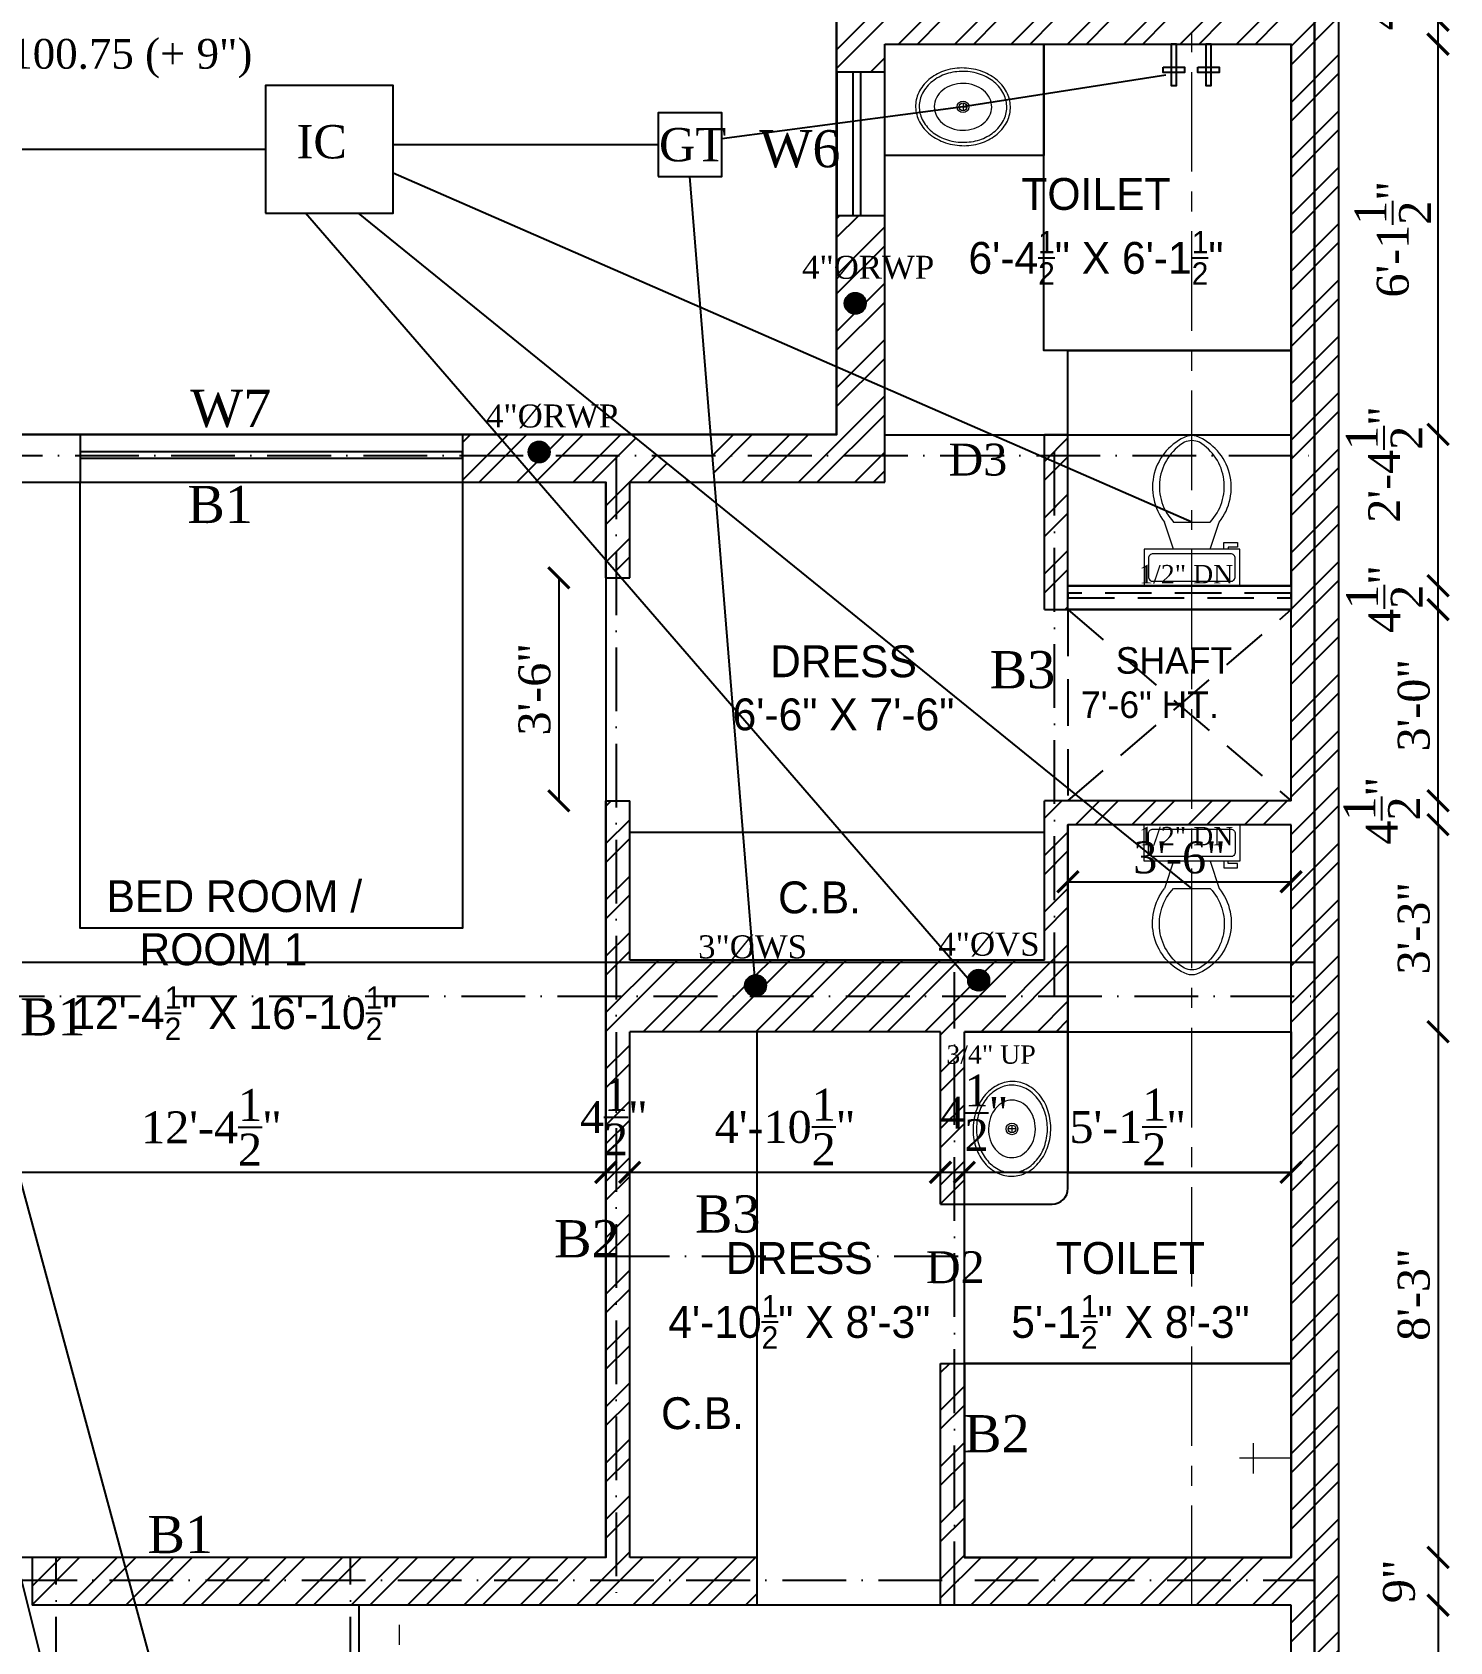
# Model space of a CAD drawing. Header units: feet. Extents: x -3489 to 100857, y -7396 to -4185.
# Drawn here: x 98097.5 to 98364.4, y -5517.1 to -5213.9 of the extents above; entities that cross this region are included whole.
import ezdxf
from ezdxf.enums import TextEntityAlignment as Align

# ---------------------------------------------------------------- set-up
doc = ezdxf.new("R2010")
doc.units = ezdxf.units.FT
doc.header["$MEASUREMENT"] = 0
for name, pattern in [('ACAD_ISO10W100', [18, 12, -3, 0, -3]), ('CENTER', [2, 1.25, -0.25, 0.25, -0.25]), ('DASHDOTX2', [2, 1, -0.5, 0, -0.5]), ('HIDDEN', [0.375, 0.25, -0.125])]:
    doc.linetypes.add(name, pattern=pattern)
for name, color, linetype, lineweight in [('BEAM', 5, 'DASHDOTX2', 30), ('Grid', 252, 'CENTER', 20), ('SANITARY', 140, 'Continuous', 13), ('SANTRY', 7, 'Continuous', 15)]:
    doc.layers.add(name, color=color, linetype=linetype, lineweight=lineweight)
for name, color, linetype in [('BLK_1_FLR_0_BATH', 7, 'Continuous'), ('BLK_1_FLR_0_ROOM_1_LIGHT_VENTILATION_1', 7, 'Continuous'), ('BLK_1_FLR_0_WATER_CLOSET', 7, 'Continuous'), ('JOINERY TEXT', 170, 'Continuous'), ('PROJECTION', 7, 'HIDDEN'), ('SEWRAGE', 35, 'Continuous'), ('TEXT', 5, 'Continuous'), ('TOILET FIXTURES', 35, 'Continuous'), ('WALL', 1, 'Continuous')]:
    doc.layers.add(name, color=color, linetype=linetype)
doc.layers.add('BLK_1_FLR_0_BLT_UP_AREA', color=25, linetype='Continuous', true_color=0x995f4c, plot=False)
for name, color, linetype, plot in [('BLK_1_FLR_0_REGULAR_ROOM_1', 1, 'Continuous', False), ('BLK_1_FLR_0_REGULAR_ROOM_3', 1, 'Continuous', False), ('BLK_1_FLR_0_WC_BATH', 4, 'Continuous', False)]:
    doc.layers.add(name, color=color, linetype=linetype, plot=plot)
doc.styles.add('33', font='arial.ttf', dxfattribs={"height": 8})
doc.styles.add('VEENI', font='times.ttf')
doc.styles.add('VINOD', font='times.ttf')
doc.dimstyles.new('Standard$0', dxfattribs={"dimtxt": 9, "dimasz": 9, "dimexe": 9, "dimexo": 9, "dimgap": 4.8125, "dimtad": 0, "dimdec": 3, "dimzin": 3, "dimdsep": 46, "dimlunit": 4, "dimtxsty": '33', "dimblk": 'DOTSMALL', "dimblk1": 'ARCHTICK', "dimblk2": 'ARCHTICK', "dimcen": 0.09, "dimclrd": 256, "dimclre": 256, "dimclrt": 256, "dimadec": 0, "dimazin": 0, "dimtfac": 0.75, "dimtdec": 3, "dimtix": 1, "dimtofl": 0, "dimtmove": 2, "dimatfit": 3, "dimldrblk": 'DOTSMALL', "dimfxl": 1, "dimtolj": 1, "dimtzin": 0, "dimlwd": -1, "dimlwe": -1, "dimarcsym": 0})
pattern_1 = [(45, (6274.425, -406.5176), (-5.30330086, 5.30330086), []), (45, (6277.96, -406.5176), (-5.30330086, 5.30330086), [])]

# ---------------------------------------------------------------- blocks, each defined once
blk = doc.blocks.new('_ArchTick')
at = {"color": 0, "linetype": 'ByBlock', "const_width": 0.15}
blk.add_lwpolyline([(-0.5, -0.5), (0.5, 0.5)], dxfattribs=at)
blk = doc.blocks.new('*D12')
at = {"transparency": 16777216}
blk.add_line((98362.16, -5501.2), (98362.16, -5510.2), dxfattribs=at)
at = {"layer": 'Defpoints', "color": 0, "transparency": 16777216}
for p in [(98262.48, -5501.2), (98298.48, -5510.2), (98362.16, -5510.2)]:
    blk.add_point(p, dxfattribs=at)
at = {"transparency": 16777216, "xscale": 4, "yscale": 4, "zscale": 4}
for p, rotation in [((98362.16, -5501.2), 90), ((98362.16, -5510.2), 270)]:
    blk.add_blockref('_ArchTick', p, dxfattribs=dict(at, rotation=rotation))
at = {"lineweight": 25, "transparency": 16777216, "insert": (98354.82, -5505.7), "char_height": 6, "attachment_point": 5, "rotation": 90, "style": 'VINOD'}
blk.add_mtext('\\A1;9"', dxfattribs=at)
blk = doc.blocks.new('*D82')
at = {"transparency": 16777216}
blk.add_line((98362.16, -5510.2), (98362.16, -5642.2), dxfattribs=at)
at = {"layer": 'Defpoints', "color": 0, "transparency": 16777216}
for p in [(98334.48, -5510.2), (98334.48, -5642.2), (98362.16, -5642.2)]:
    blk.add_point(p, dxfattribs=at)
at = {"transparency": 16777216, "xscale": 4, "yscale": 4, "zscale": 4}
for p, rotation in [((98362.16, -5510.2), 90), ((98362.16, -5642.2), 270)]:
    blk.add_blockref('_ArchTick', p, dxfattribs=dict(at, rotation=rotation))
at = {"lineweight": 25, "transparency": 16777216, "insert": (98357.61, -5576.2), "char_height": 6, "attachment_point": 5, "rotation": 90, "style": 'VINOD'}
blk.add_mtext('\\A1;11\'-0"', dxfattribs=at)
blk = doc.blocks.new('*D13')
at = {"transparency": 16777216}
blk.add_line((98362.16, -5402.2), (98362.16, -5501.2), dxfattribs=at)
at = {"layer": 'Defpoints', "color": 0, "transparency": 16777216}
for p in [(98291.09, -5402.2), (98333.09, -5501.2), (98362.16, -5501.2)]:
    blk.add_point(p, dxfattribs=at)
at = {"transparency": 16777216, "xscale": 4, "yscale": 4, "zscale": 4}
for p, rotation in [((98362.16, -5402.2), 90), ((98362.16, -5501.2), 270)]:
    blk.add_blockref('_ArchTick', p, dxfattribs=dict(at, rotation=rotation))
at = {"lineweight": 25, "transparency": 16777216, "insert": (98357.61, -5451.7), "char_height": 6, "attachment_point": 5, "rotation": 90, "style": 'VINOD'}
blk.add_mtext('\\A1;8\'-3"', dxfattribs=at)
blk = doc.blocks.new('*D14')
at = {"transparency": 16777216}
blk.add_line((98362.16, -5363.2), (98362.16, -5402.2), dxfattribs=at)
at = {"layer": 'Defpoints', "color": 0, "transparency": 16777216}
for p in [(98291.09, -5363.2), (98291.09, -5402.2), (98362.16, -5402.2)]:
    blk.add_point(p, dxfattribs=at)
at = {"transparency": 16777216, "xscale": 4, "yscale": 4, "zscale": 4}
for p, rotation in [((98362.16, -5363.2), 90), ((98362.16, -5402.2), 270)]:
    blk.add_blockref('_ArchTick', p, dxfattribs=dict(at, rotation=rotation))
at = {"lineweight": 25, "transparency": 16777216, "insert": (98357.61, -5382.7), "char_height": 6, "attachment_point": 5, "rotation": 90, "style": 'VINOD'}
blk.add_mtext('\\A1;3\'-3"', dxfattribs=at)
blk = doc.blocks.new('*D15')
at = {"transparency": 16777216}
blk.add_line((98362.16, -5363.2), (98362.16, -5358.7), dxfattribs=at)
at = {"layer": 'Defpoints', "color": 0, "transparency": 16777216}
for p in [(98333.09, -5358.7), (98362.16, -5358.7), (98333.09, -5363.2)]:
    blk.add_point(p, dxfattribs=at)
at = {"transparency": 16777216, "xscale": 4, "yscale": 4, "zscale": 4}
for p, rotation in [((98362.16, -5358.7), 90), ((98362.16, -5363.2), 270)]:
    blk.add_blockref('_ArchTick', p, dxfattribs=dict(at, rotation=rotation))
at = {"lineweight": 25, "transparency": 16777216, "insert": (98351.55, -5360.57), "char_height": 6, "attachment_point": 5, "rotation": 90, "style": 'VINOD'}
blk.add_mtext('\\A1;4{\\H1x;\\S1/2;}"', dxfattribs=at)
blk = doc.blocks.new('*D16')
at = {"transparency": 16777216}
blk.add_line((98362.16, -5358.7), (98362.16, -5322.7), dxfattribs=at)
at = {"layer": 'Defpoints', "color": 0, "transparency": 16777216}
for p in [(98333.09, -5322.7), (98362.16, -5322.7), (98333.09, -5358.7)]:
    blk.add_point(p, dxfattribs=at)
at = {"transparency": 16777216, "xscale": 4, "yscale": 4, "zscale": 4}
for p, rotation in [((98362.16, -5322.7), 90), ((98362.16, -5358.7), 270)]:
    blk.add_blockref('_ArchTick', p, dxfattribs=dict(at, rotation=rotation))
at = {"lineweight": 25, "transparency": 16777216, "insert": (98357.61, -5340.7), "char_height": 6, "attachment_point": 5, "rotation": 90, "style": 'VINOD'}
blk.add_mtext('\\A1;3\'-0"', dxfattribs=at)
blk = doc.blocks.new('*D17')
at = {"transparency": 16777216}
blk.add_line((98362.16, -5322.7), (98362.16, -5318.2), dxfattribs=at)
at = {"layer": 'Defpoints', "color": 0, "transparency": 16777216}
for p in [(98333.09, -5318.2), (98362.16, -5318.2), (98333.09, -5322.7)]:
    blk.add_point(p, dxfattribs=at)
at = {"transparency": 16777216, "xscale": 4, "yscale": 4, "zscale": 4}
for p, rotation in [((98362.16, -5318.2), 90), ((98362.16, -5322.7), 270)]:
    blk.add_blockref('_ArchTick', p, dxfattribs=dict(at, rotation=rotation))
at = {"lineweight": 25, "transparency": 16777216, "insert": (98352.06, -5320.71), "char_height": 6, "attachment_point": 5, "rotation": 90, "style": 'VINOD'}
blk.add_mtext('\\A1;4{\\H1x;\\S1/2;}"', dxfattribs=at)
blk = doc.blocks.new('*D18')
at = {"transparency": 16777216}
blk.add_line((98362.16, -5318.2), (98362.16, -5289.7), dxfattribs=at)
at = {"layer": 'Defpoints', "color": 0, "transparency": 16777216}
for p in [(98291.09, -5289.7), (98362.16, -5289.7), (98333.09, -5318.2)]:
    blk.add_point(p, dxfattribs=at)
at = {"transparency": 16777216, "xscale": 4, "yscale": 4, "zscale": 4}
for p, rotation in [((98362.16, -5289.7), 90), ((98362.16, -5318.2), 270)]:
    blk.add_blockref('_ArchTick', p, dxfattribs=dict(at, rotation=rotation))
at = {"lineweight": 25, "transparency": 16777216, "insert": (98352.02, -5295.35), "char_height": 6, "attachment_point": 5, "rotation": 90, "style": 'VINOD'}
blk.add_mtext('\\A1;2\'-4{\\H1x;\\S1/2;}"', dxfattribs=at)
blk = doc.blocks.new('*D19')
at = {"transparency": 16777216}
blk.add_line((98362.16, -5289.7), (98362.16, -5216.2), dxfattribs=at)
at = {"layer": 'Defpoints', "color": 0, "transparency": 16777216}
for p in [(98333.09, -5216.2), (98362.16, -5216.2), (98291.09, -5289.7)]:
    blk.add_point(p, dxfattribs=at)
at = {"transparency": 16777216, "xscale": 4, "yscale": 4, "zscale": 4}
for p, rotation in [((98362.16, -5216.2), 90), ((98362.16, -5289.7), 270)]:
    blk.add_blockref('_ArchTick', p, dxfattribs=dict(at, rotation=rotation))
at = {"lineweight": 25, "transparency": 16777216, "insert": (98353.62, -5252.95), "char_height": 6, "attachment_point": 5, "rotation": 90, "style": 'VINOD'}
blk.add_mtext('\\A1;6\'-1{\\H1x;\\S1/2;}"', dxfattribs=at)
blk = doc.blocks.new('*D20')
at = {"transparency": 16777216}
blk.add_line((98362.16, -5216.2), (98362.16, -5211.7), dxfattribs=at)
at = {"layer": 'Defpoints', "color": 0, "transparency": 16777216}
for p in [(98333.09, -5211.7), (98362.16, -5211.7), (98333.09, -5216.2)]:
    blk.add_point(p, dxfattribs=at)
at = {"transparency": 16777216, "xscale": 4, "yscale": 4, "zscale": 4}
for p, rotation in [((98362.16, -5211.7), 90), ((98362.16, -5216.2), 270)]:
    blk.add_blockref('_ArchTick', p, dxfattribs=dict(at, rotation=rotation))
at = {"lineweight": 25, "transparency": 16777216, "insert": (98351.91, -5207.22), "char_height": 6, "attachment_point": 5, "rotation": 90, "style": 'VINOD'}
blk.add_mtext('\\A1;4{\\H1x;\\S1/2;}"', dxfattribs=at)
blk = doc.blocks.new('*D90')
at = {"transparency": 16777216}
blk.add_line((98056.98, -5428.67), (98205.48, -5428.67), dxfattribs=at)
at = {"layer": 'Defpoints', "color": 0, "transparency": 16777216}
for p in [(98056.98, -5428.67), (98205.48, -5428.67), (98205.48, -5428.67)]:
    blk.add_point(p, dxfattribs=at)
at = {"transparency": 16777216, "xscale": 4, "yscale": 4, "zscale": 4, "rotation": 180}
blk.add_blockref('_ArchTick', (98056.98, -5428.67), dxfattribs=at)
at = {"transparency": 16777216, "xscale": 4, "yscale": 4, "zscale": 4}
blk.add_blockref('_ArchTick', (98205.48, -5428.67), dxfattribs=at)
at = {"lineweight": 25, "transparency": 16777216, "insert": (98131.23, -5420.19), "char_height": 6, "attachment_point": 5, "style": 'VINOD'}
blk.add_mtext('\\A1;12\'-4{\\H1x;\\S1/2;}"', dxfattribs=at)
blk = doc.blocks.new('*D91')
at = {"transparency": 16777216}
blk.add_line((98205.48, -5428.67), (98209.98, -5428.67), dxfattribs=at)
at = {"layer": 'Defpoints', "color": 0, "transparency": 16777216}
for p in [(98205.48, -5428.67), (98209.98, -5428.67), (98209.98, -5428.67)]:
    blk.add_point(p, dxfattribs=at)
at = {"transparency": 16777216, "xscale": 4, "yscale": 4, "zscale": 4, "rotation": 180}
blk.add_blockref('_ArchTick', (98205.48, -5428.67), dxfattribs=at)
at = {"transparency": 16777216, "xscale": 4, "yscale": 4, "zscale": 4}
blk.add_blockref('_ArchTick', (98209.98, -5428.67), dxfattribs=at)
at = {"lineweight": 25, "transparency": 16777216, "insert": (98206.98, -5418.29), "char_height": 6, "attachment_point": 5, "style": 'VINOD'}
blk.add_mtext('\\A1;4{\\H1x;\\S1/2;}"', dxfattribs=at)
blk = doc.blocks.new('*D92')
at = {"transparency": 16777216}
blk.add_line((98209.98, -5428.67), (98268.48, -5428.67), dxfattribs=at)
at = {"layer": 'Defpoints', "color": 0, "transparency": 16777216}
for p in [(98209.98, -5428.67), (98268.48, -5428.67), (98268.48, -5428.67)]:
    blk.add_point(p, dxfattribs=at)
at = {"transparency": 16777216, "xscale": 4, "yscale": 4, "zscale": 4, "rotation": 180}
blk.add_blockref('_ArchTick', (98209.98, -5428.67), dxfattribs=at)
at = {"transparency": 16777216, "xscale": 4, "yscale": 4, "zscale": 4}
blk.add_blockref('_ArchTick', (98268.48, -5428.67), dxfattribs=at)
at = {"lineweight": 25, "transparency": 16777216, "insert": (98239.23, -5420.13), "char_height": 6, "attachment_point": 5, "style": 'VINOD'}
blk.add_mtext('\\A1;4\'-10{\\H1x;\\S1/2;}"', dxfattribs=at)
blk = doc.blocks.new('*D23')
at = {"transparency": 16777216}
blk.add_line((98268.48, -5428.67), (98272.98, -5428.67), dxfattribs=at)
at = {"layer": 'Defpoints', "color": 0, "transparency": 16777216}
for p in [(98268.48, -5428.67), (98272.98, -5428.67), (98272.98, -5428.67)]:
    blk.add_point(p, dxfattribs=at)
at = {"transparency": 16777216, "xscale": 4, "yscale": 4, "zscale": 4, "rotation": 180}
blk.add_blockref('_ArchTick', (98268.48, -5428.67), dxfattribs=at)
at = {"transparency": 16777216, "xscale": 4, "yscale": 4, "zscale": 4}
blk.add_blockref('_ArchTick', (98272.98, -5428.67), dxfattribs=at)
at = {"lineweight": 25, "transparency": 16777216, "insert": (98274.87, -5417.46), "char_height": 6, "attachment_point": 5, "style": 'VINOD'}
blk.add_mtext('\\A1;4{\\H1x;\\S1/2;}"', dxfattribs=at)
blk = doc.blocks.new('*D93')
at = {"transparency": 16777216}
blk.add_line((98272.98, -5428.67), (98334.48, -5428.67), dxfattribs=at)
at = {"layer": 'Defpoints', "color": 0, "transparency": 16777216}
for p in [(98272.98, -5428.67), (98334.48, -5428.67), (98334.48, -5428.67)]:
    blk.add_point(p, dxfattribs=at)
at = {"transparency": 16777216, "xscale": 4, "yscale": 4, "zscale": 4, "rotation": 180}
blk.add_blockref('_ArchTick', (98272.98, -5428.67), dxfattribs=at)
at = {"transparency": 16777216, "xscale": 4, "yscale": 4, "zscale": 4}
blk.add_blockref('_ArchTick', (98334.48, -5428.67), dxfattribs=at)
at = {"lineweight": 25, "transparency": 16777216, "insert": (98303.73, -5420.13), "char_height": 6, "attachment_point": 5, "style": 'VINOD'}
blk.add_mtext('\\A1;5\'-1{\\H1x;\\S1/2;}"', dxfattribs=at)
blk = doc.blocks.new('*D103')
at = {"transparency": 16777216}
blk.add_line((98292.48, -5373.95), (98334.48, -5373.95), dxfattribs=at)
at = {"layer": 'Defpoints', "color": 0, "transparency": 16777216}
for p in [(98292.48, -5363.2), (98334.48, -5363.2), (98334.48, -5373.95)]:
    blk.add_point(p, dxfattribs=at)
at = {"transparency": 16777216, "xscale": 4, "yscale": 4, "zscale": 4, "rotation": 180}
blk.add_blockref('_ArchTick', (98292.48, -5373.95), dxfattribs=at)
at = {"transparency": 16777216, "xscale": 4, "yscale": 4, "zscale": 4}
blk.add_blockref('_ArchTick', (98334.48, -5373.95), dxfattribs=at)
at = {"lineweight": 25, "transparency": 16777216, "insert": (98313.48, -5369.4), "char_height": 6, "attachment_point": 5, "style": 'VINOD'}
blk.add_mtext('\\A1;3\'-6"', dxfattribs=at)
blk = doc.blocks.new('*D105')
at = {"transparency": 16777216}
blk.add_line((98196.63, -5316.7), (98196.63, -5358.7), dxfattribs=at)
at = {"layer": 'Defpoints', "color": 0, "transparency": 16777216}
for p in [(98209.98, -5316.7), (98196.63, -5358.7), (98207.73, -5358.7)]:
    blk.add_point(p, dxfattribs=at)
at = {"transparency": 16777216, "xscale": 4, "yscale": 4, "zscale": 4}
for p, rotation in [((98196.63, -5316.7), 90), ((98196.63, -5358.7), 270)]:
    blk.add_blockref('_ArchTick', p, dxfattribs=dict(at, rotation=rotation))
at = {"lineweight": 25, "transparency": 16777216, "insert": (98192.07, -5337.7), "char_height": 6, "attachment_point": 5, "rotation": 90, "style": 'VINOD'}
blk.add_mtext('\\A1;3\'-6"', dxfattribs=at)
blk = doc.blocks.new('Toilet - top')
for p, q in [((9.5, -6), (9.5, -2)), ((-10, -8.5), (-8, -8.5)), ((-10, -9.5), (-10, -8.5)), ((-7, -9.5), (-10, -9.5)), ((-8, -8.5), (-8, -8)), ((-7, -8), (-7, -9.5)), ((-4, -8), (-6, -14)), ((4, -8), (6, -14)), ((4, -14), (-4, -14))]:
    blk.add_line(p, q)
blk.add_lwpolyline([(10.5, -8), (10.5, 0), (-10.5, 0), (-10.5, -8)], close=True)
for points in [[(-9.5, -2), (-9.5, -6)], [(8.5, -1), (-8.5, -1)], [(-8.5, -7), (8.5, -7)]]:
    blk.add_lwpolyline(points)
for centre, radius, start, end in [((-8.62, -1.88), 0.884, 81.8699, 188.1301), ((8.62, -1.88), 0.884, 351.8699, 98.1301), ((-8.62, -6.12), 0.884, 171.8699, 278.1301), ((8.62, -6.12), 0.884, 261.8699, 8.1301), ((3.52, -21.58), 12.17, 141.4691, 247.9714), ((4.2, -21.82), 11.33, 136.3677, 238.9468), ((-3.52, -21.58), 12.17, 292.0284, 38.5307), ((-4.2, -21.82), 11.33, 301.053, 43.6321), ((0, -27.88), 4, 245.7318, 294.2682), ((0, -29), 4, 254.8605, 285.1395)]:
    blk.add_arc(centre, radius, start, end)
blk = doc.blocks.new('Sink - Oval top')
for p, q in [((-1, 0), (1, 0)), ((0, 1), (0, -1))]:
    blk.add_line(p, q)
at = {"linetype": 'Continuous'}
for points in [[(-12.23, 0.39, 0.117634), (-11.46, -3.36, 0.104469), (-8.88, -6.8, 0.090016), (-5.08, -9.07, 0.08192), (-0.32, -10.02, 0.08192), (4.49, -9.38, 0.090016), (8.42, -7.36, 0.104469), (11.22, -4.09, 0.117634), (12.23, -0.39, 0.117634), (11.46, 3.36, 0.104469), (8.88, 6.8, 0.090016), (5.08, 9.07, 0.08192), (0.32, 10.02, 0.08192), (-4.49, 9.38, 0.090016), (-8.42, 7.36, 0.104469), (-11.22, 4.09, 0.117634)], [(-11.29, 0.16, 0.118622), (-10.52, -3.25, 0.104678), (-8.07, -6.36, 0.089562), (-4.54, -8.37, 0.081185), (-0.13, -9.15, 0.081185), (4.3, -8.49, 0.089562), (7.89, -6.58, 0.104678), (10.42, -3.55, 0.118622), (11.29, -0.16, 0.118622), (10.52, 3.25, 0.104678), (8.07, 6.36, 0.089562), (4.54, 8.37, 0.081185), (0.13, 9.15, 0.081185), (-4.3, 8.49, 0.089562), (-7.89, 6.58, 0.104678), (-10.42, 3.55, 0.118622)], [(-7.42, 0.08, 0.118283), (-6.91, -2.17, 0.104607), (-5.29, -4.21, 0.089718), (-2.97, -5.53, 0.081436), (-0.07, -6.04, 0.081436), (2.84, -5.59, 0.089718), (5.2, -4.33, 0.104607), (6.86, -2.32, 0.118283), (7.42, -0.08, 0.118283), (6.91, 2.17, 0.104607), (5.29, 4.21, 0.089718), (2.97, 5.53, 0.081436), (0.07, 6.04, 0.081436), (-2.84, 5.59, 0.089718), (-5.2, 4.33, 0.104607), (-6.86, 2.32, 0.118283)]]:
    blk.add_lwpolyline(points, format="xyb", close=True, dxfattribs=at)
for radius in [1.5, 1]:
    blk.add_circle((0, 0), radius)

msp = doc.modelspace()

# ---------------------------------------------------------------- hatches: boundary and pattern name
at = {"layer": 'SEWRAGE'}
h = msp.add_hatch(dxfattribs=at)
h.set_pattern_fill('ANSI31', color=256, style=0)
h.set_pattern_definition([(45, (126481.7628, 8222.03865), (-0.08838834765, 0.08838834765), [])])
h.paths.add_polyline_path([(98250.42476, -5265.01757, 1), (98254.42476, -5265.01757, 1)])
h = msp.add_hatch(dxfattribs=at)
h.set_pattern_fill('ANSI31', color=256, style=0)
h.set_pattern_definition([(45, (126422.2628, 8194.03865), (-0.08838834765, 0.08838834765), [])])
h.paths.add_polyline_path([(98190.92476, -5293.01757, 1), (98194.92476, -5293.01757, 1)])
h = msp.add_hatch(dxfattribs=at)
h.set_pattern_fill('ANSI31', color=256, style=0)
h.set_pattern_definition([(45, (126463.00669, 8093.56675), (-0.08838834765, 0.08838834765), [])])
h.paths.add_polyline_path([(98231.66865, -5393.48946, 1), (98235.66865, -5393.48946, 1)])
h = msp.add_hatch(dxfattribs=at)
h.set_pattern_fill('ANSI31', color=256, style=0)
h.set_pattern_definition([(45, (126505.00669, 8094.56675), (-0.08838834765, 0.08838834765), [])])
h.paths.add_polyline_path([(98273.66865, -5392.48946, 1), (98277.66865, -5392.48946, 1)])
at = {"layer": 'WALL'}
h = msp.add_hatch(dxfattribs=at)
h.set_pattern_fill('ANSI32', color=0, scale=20)
h.set_pattern_definition(pattern_1)
h.paths.add_polyline_path([(98343.48377, -5370.69855), (98343.48377, -5130.69855), (98248.98377, -5130.69855), (98248.98377, -5148.69855), (98257.98377, -5148.69855), (98257.98377, -5139.69855), (98334.48377, -5139.69855), (98334.48377, -5211.69855), (98248.98377, -5211.69855), (98248.98377, -5221.45609), (98257.98377, -5221.45609), (98257.98377, -5216.19855), (98334.48377, -5216.19855), (98334.48377, -5318.19855), (98334.48377, -5322.69855), (98334.48377, -5358.69855), (98295.45513, -5358.69855), (98301.00609, -5363.19855), (98334.48377, -5363.19855), (98334.48377, -5501.19855), (98272.98377, -5501.19855), (98272.98377, -5464.66466), (98268.48377, -5464.66466), (98268.48377, -5510.19855), (98334.48377, -5510.19855), (98334.48377, -5642.19855), (98283.43073, -5642.19855), (98283.43073, -5669.19855), (98287.93073, -5669.19855), (98287.93073, -5646.69855), (98334.48377, -5646.69855), (98334.48377, -5853.69855), (98343.48377, -5853.69855)])
h = msp.add_hatch(dxfattribs=at)
h.set_pattern_fill('ANSI32', color=0, scale=20)
h.set_pattern_definition(pattern_1)
h.paths.add_polyline_path([(98257.98377, -5280.94321), (98248.98377, -5277.01241), (98248.98377, -5289.69855), (98225.24447, -5289.69855), (98225.97495, -5298.69855), (98257.98377, -5298.69855)])
h.paths.add_polyline_path([(98257.98377, -5248.44855), (98248.98377, -5248.44855), (98248.98377, -5277.01241), (98257.98377, -5280.94321)])
h.paths.add_polyline_path([(98250.42476, -5265.01757, -1), (98254.42476, -5265.01757, -1)], flags=16)
h.paths.add_polyline_path([(98292.48377, -5296.01127), (98288.08377, -5294.08954), (98288.08377, -5322.69855), (98292.48377, -5322.69855), (98292.48377, -5318.19855)])
h.paths.add_polyline_path([(98292.48377, -5289.69855), (98288.08377, -5289.69855), (98288.08377, -5294.08954), (98292.48377, -5296.01127)])
h.paths.add_polyline_path([(98184.99181, -5289.69855), (98178.48377, -5289.69855), (98178.48377, -5298.69855), (98192.77962, -5298.69855)])
h.paths.add_polyline_path([(98210.34028, -5289.69855), (98184.99181, -5289.69855), (98192.77962, -5298.69855), (98205.48377, -5298.69855), (98205.48377, -5313.38012), (98208.35524, -5316.69855), (98209.98377, -5316.69855), (98209.98377, -5298.69855), (98221.44221, -5298.69855)])
h.paths.add_polyline_path([(98190.92476, -5293.01757, -1), (98194.92476, -5293.01757, -1)], flags=16)
h.paths.add_polyline_path([(98070.48377, -5289.69855), (98057.21688, -5289.69855), (98059.65587, -5298.69855), (98070.48377, -5298.69855)])
h.paths.add_polyline_path([(98056.98377, -5298.69855), (98059.65587, -5298.69855), (98057.21688, -5289.69855), (98047.98377, -5289.69855), (98047.98377, -5298.69855), (98047.98377, -5316.09799), (98056.98377, -5351.98186)])
h.paths.add_polyline_path([(98056.98377, -5442.69855), (98056.98377, -5351.98186), (98047.98377, -5316.09799), (98047.98377, -5388.69855), (98047.98377, -5442.69855), (98047.98377, -5501.19855), (98023.98377, -5501.19855), (98023.98377, -5510.19855), (98056.98377, -5510.19855)])
h.paths.add_polyline_path([(98233.98377, -5501.19855), (98209.98377, -5501.19855), (98209.98377, -5402.19855), (98268.48377, -5402.19855), (98268.48377, -5434.66466), (98272.98377, -5434.66466), (98272.98377, -5402.19855), (98292.48377, -5402.19855), (98292.48377, -5363.19855), (98301.00609, -5363.19855), (98295.45513, -5358.69855), (98288.08377, -5358.69855), (98288.08377, -5388.69855), (98270.6577, -5388.69855), (98273.6894, -5392.20213, -0.930396838), (98277.66865, -5392.48946, -1.074810188), (98273.6894, -5392.20213), (98270.6577, -5388.69855), (98233.2798, -5388.69855), (98233.50685, -5391.49602, -0.438138137), (98235.66865, -5393.48946, -1), (98231.66865, -5393.48946, -0.390686992), (98233.50685, -5391.49602), (98233.2798, -5388.69855), (98209.98377, -5388.69855), (98209.98377, -5379.69855), (98209.98377, -5358.69855), (98205.48377, -5358.69855), (98205.48377, -5379.69855), (98205.48377, -5402.19855), (98205.48377, -5501.19855), (98114.53294, -5501.19855), (98116.97192, -5510.19855), (98233.98377, -5510.19855)])
h.paths.add_polyline_path([(98114.53294, -5501.19855), (98097.48377, -5501.19855), (98097.48377, -5510.19855), (98116.97192, -5510.19855)])
h.paths.add_polyline_path([(98241.57448, -5261.63014), (98268.158, -5261.63014), (98268.158, -5254.84236), (98241.57448, -5254.84236)], flags=9)
h.paths.add_polyline_path([(98268.86066, -5409.22408), (98287.14905, -5409.22408), (98287.14905, -5403.76758), (98268.86066, -5403.76758)], flags=24)

# ---------------------------------------------------------------- linework, layer by layer
at = {"layer": 'BEAM', "color": 5, "linetype": 'ACAD_ISO10W100', "lineweight": -3}
for p, q in [((98289.92476, -5395.48946), (98289.92476, -5289.69855)), ((97942.64212, -5293.65002), (98338.64212, -5293.65002)), ((98207.42476, -5293.65002), (98207.42476, -5510.19855)), ((98271.12857, -5510.19855), (98271.12857, -5390.98946)), ((97942.98377, -5395.48946), (98338.98377, -5395.48946)), ((98205.48377, -5444.48946), (98272.98377, -5444.48946)), ((98101.98377, -5669.19855), (98101.98377, -5501.19855)), ((98157.42476, -5669.19855), (98157.42476, -5501.19855)), ((98039.62857, -5505.48946), (98338.98377, -5505.48946))]:
    msp.add_line(p, q, dxfattribs=at)
at = {"layer": 'BLK_1_FLR_0_BATH', "color": 3}
for points in [[(98287.92476, -5216.19855), (98334.48377, -5216.19855), (98334.48377, -5273.88315), (98287.92476, -5273.88315)], [(98334.48377, -5464.66466), (98272.98377, -5464.66466), (98272.98377, -5501.19855), (98334.48377, -5501.19855)]]:
    msp.add_lwpolyline(points, close=True, dxfattribs=at)
at = {"layer": 'BLK_1_FLR_0_BLT_UP_AREA', "color": 1}
msp.add_lwpolyline([(98248.90377, -5289.69855), (98248.90377, -5130.69855), (98338.90377, -5130.69855), (98338.90377, -5389.17406), (97942.90377, -5389.15336), (97942.90377, -5289.69855), (98248.90377, -5289.69855)], close=True, dxfattribs=at)
at = {"layer": 'BLK_1_FLR_0_BLT_UP_AREA', "color": 6}
msp.add_lwpolyline([(98338.90377, -5835.69855), (98338.90377, -5130.69855), (98248.90377, -5130.69855), (98248.90377, -5289.69855), (97942.90377, -5289.69855), (97942.90377, -5835.69855), (97947.40377, -5835.69855), (97947.40377, -5835.69855), (98097.40377, -5835.69855), (98097.40377, -5660.19855), (98187.40377, -5660.19855), (98187.40377, -5835.69855), (98334.40377, -5835.69855), (98334.40377, -5835.69855), (98338.90377, -5835.69855)], close=True, dxfattribs=at)
at = {"layer": 'BLK_1_FLR_0_BLT_UP_AREA', "color": 25}
msp.add_lwpolyline([(98338.90377, -5130.69855), (98338.90377, -5835.69855), (98187.48377, -5835.69855), (98187.48377, -5660.19855), (98097.48377, -5660.19855), (98097.48377, -5835.69855), (97942.98377, -5835.69855), (97942.98377, -5289.69855), (98248.98377, -5289.69855), (98248.98377, -5130.69855)], close=True, dxfattribs=at)
at = {"layer": 'BLK_1_FLR_0_REGULAR_ROOM_1', "color": 1}
msp.add_lwpolyline([(98056.98377, -5298.69855), (98205.48377, -5298.69855), (98205.48377, -5501.19855), (98056.98377, -5501.19855)], close=True, dxfattribs=at)
at = {"layer": 'BLK_1_FLR_0_REGULAR_ROOM_3', "color": 1}
msp.add_lwpolyline([(98334.48377, -5510.19855), (98158.98377, -5510.19855), (98158.98377, -5642.19855), (98334.48377, -5642.19855)], close=True, dxfattribs=at)
at = {"layer": 'BLK_1_FLR_0_ROOM_1_LIGHT_VENTILATION_1', "color": 114, "true_color": 0x139b48}
msp.add_lwpolyline([(98106.48377, -5298.69855), (98178.48377, -5298.69855), (98178.48377, -5382.69855), (98106.48377, -5382.69855)], close=True, dxfattribs=at)
at = {"layer": 'BLK_1_FLR_0_WATER_CLOSET', "color": 3}
for points in [[(98334.48377, -5318.19855), (98292.48377, -5318.19855), (98292.48377, -5273.88315), (98334.48377, -5273.88315)], [(98334.48377, -5363.19855), (98292.48377, -5363.19855), (98292.48377, -5428.67218), (98334.48377, -5428.67218)]]:
    msp.add_lwpolyline(points, close=True, dxfattribs=at)
at = {"layer": 'BLK_1_FLR_0_WC_BATH', "color": 3, "true_color": 0x00ff00}
for points in [[(98257.98377, -5216.19855), (98334.48377, -5216.19855), (98334.48377, -5289.8431), (98257.98377, -5289.8431)], [(98272.98377, -5402.19855), (98334.48377, -5402.19855), (98334.48377, -5501.19855), (98272.98377, -5501.19855)]]:
    msp.add_lwpolyline(points, close=True, dxfattribs=at)
at = {"layer": 'Grid', "color": 7, "ltscale": 15}
msp.add_line((98338.98377, -5869.51757), (98338.98377, -5114.01757), dxfattribs=at)
msp.add_lwpolyline([(98166.65985, -5870.13764), (98166.65985, -5510.19855), (98315.80868, -5510.19855), (98315.80868, -5097.51427), (98298.51651, -5097.51427), (98315.80868, -5114.91793)], dxfattribs=at)
at = {"layer": 'PROJECTION', "ltscale": 35}
for p, q in [((98292.48377, -5322.69855), (98292.48377, -5358.69855)), ((98292.48377, -5358.69855), (98334.48377, -5322.69855)), ((98292.48377, -5322.69855), (98334.48377, -5358.69855))]:
    msp.add_line(p, q, dxfattribs=at)
msp.add_lwpolyline([(98292.48377, -5320.44855), (98334.48377, -5320.44855), (98334.48377, -5319.59822), (98292.48377, -5319.59822)], close=True, dxfattribs=at)
at = {"layer": 'SANITARY'}
for p, q in [((98327.3547, -5479.65166), (98327.3547, -5485.38347)), ((98327.3547, -5479.65166), (98327.3547, -5485.38347)), ((98334.48377, -5482.51757), (98324.79749, -5482.51757))]:
    msp.add_line(p, q, dxfattribs=at)
at = {"layer": 'SANTRY', "lineweight": -3}
for p, q in [((98272.72378, -5228.00662), (98227.30432, -5234.01757)), ((98233.66865, -5393.48946), (98221.30432, -5241.15358)), ((98113.42476, -5577.01757), (98037.07538, -5272.60519))]:
    msp.add_line(p, q, dxfattribs=at)
for points in [[(98141.42476, -5248.01757), (98165.42476, -5248.01757), (98165.42476, -5224.01757), (98141.42476, -5224.01757)], [(98215.30432, -5241.15358), (98227.30432, -5241.15358), (98227.30432, -5229.15358), (98215.30432, -5229.15358)]]:
    msp.add_lwpolyline(points, close=True, dxfattribs=at)
at = {"layer": 'SEWRAGE'}
for centre in [(98252.42476, -5265.01757), (98192.92476, -5293.01757), (98233.66865, -5393.48946), (98275.66865, -5392.48946)]:
    msp.add_circle(centre, 2, dxfattribs=at)
at = {"layer": 'TOILET FIXTURES', "lineweight": -3}
for p, q in [((98310.92476, -5222.01757), (98272.72378, -5228.00662)), ((98215.30432, -5235.15358), (98165.42476, -5235.15358)), ((98141.42476, -5236.01757), (98054.42476, -5236.03077)), ((98315.80868, -5306.19855), (98165.42476, -5240.51757)), ((98136.48377, -5582.19855), (98045.92476, -5248.02986)), ((98275.66865, -5394.48946), (98148.92476, -5248.01757)), ((98315.80868, -5375.19855), (98158.92476, -5248.01757))]:
    msp.add_line(p, q, dxfattribs=at)
at = {"layer": 'WALL', "ltscale": 200}
for p, q in [((98248.98377, -5289.69855), (98248.98377, -5130.69855)), ((98343.48377, -5370.69855), (98343.48377, -5130.69855)), ((98257.98377, -5216.19855), (98334.48377, -5216.19855)), ((98257.98377, -5298.69855), (98257.98377, -5216.19855)), ((98334.48377, -5318.19855), (98334.48377, -5216.19855)), ((98106.48377, -5289.69855), (98248.98377, -5289.69855)), ((98106.48377, -5289.69855), (98106.48377, -5298.69855)), ((98178.48377, -5289.69855), (98178.48377, -5298.69855)), ((98288.08377, -5289.69855), (98292.48377, -5289.69855)), ((98288.08377, -5322.69855), (98288.08377, -5289.69855)), ((98292.48377, -5318.19855), (98292.48377, -5289.69855)), ((98106.48377, -5298.69855), (98205.48377, -5298.69855)), ((98205.48377, -5316.69855), (98205.48377, -5298.69855)), ((98209.98377, -5298.69855), (98257.98377, -5298.69855)), ((98209.98377, -5316.69855), (98209.98377, -5298.69855)), ((98205.48377, -5316.69855), (98209.98377, -5316.69855)), ((98292.48377, -5318.19855), (98334.5951, -5318.19855)), ((98288.08377, -5322.69855), (98334.48377, -5322.69855)), ((98334.48377, -5358.69855), (98334.48377, -5322.69855)), ((98205.48377, -5358.69855), (98209.98377, -5358.69855)), ((98205.48377, -5379.69855), (98205.48377, -5358.69855)), ((98209.98377, -5379.69855), (98209.98377, -5358.69855)), ((98334.48377, -5358.69855), (98288.08377, -5358.69855)), ((98288.08377, -5388.69855), (98288.08377, -5358.69855)), ((98288.08377, -5364.69855), (98209.98377, -5364.69855)), ((98334.48377, -5363.19855), (98292.48377, -5363.19855)), ((98292.48377, -5402.19855), (98292.48377, -5363.19855)), ((98334.48377, -5501.19855), (98334.48377, -5363.19855)), ((98343.48377, -5853.69855), (98343.48377, -5370.69855)), ((98205.48377, -5402.19855), (98205.48377, -5379.69855)), ((98209.98377, -5388.69855), (98209.98377, -5379.69855)), ((98288.08377, -5388.69855), (98209.98377, -5388.69855)), ((98205.48377, -5501.19855), (98205.48377, -5402.19855)), ((98209.98377, -5501.19855), (98209.98377, -5402.19855)), ((98268.48377, -5402.19855), (98209.98377, -5402.19855)), ((98233.98377, -5510.19855), (98233.98377, -5402.19855)), ((98268.48377, -5434.66466), (98268.48377, -5402.19855)), ((98272.98377, -5434.66466), (98272.98377, -5402.19855)), ((98292.48377, -5402.19855), (98272.98377, -5402.19855)), ((98268.48377, -5434.66466), (98272.98377, -5434.66466)), ((98268.48377, -5510.19855), (98268.48377, -5464.66466)), ((98268.48377, -5464.66466), (98272.98377, -5464.66466)), ((98272.98377, -5501.19855), (98272.98377, -5464.66466)), ((98205.48377, -5501.19855), (98097.48377, -5501.19855)), ((98106.48377, -5501.19855), (98097.48377, -5501.19855)), ((98097.48377, -5501.19855), (98097.48377, -5510.19855)), ((98233.98377, -5501.19855), (98209.98377, -5501.19855)), ((98334.48377, -5501.19855), (98272.98377, -5501.19855)), ((98233.98377, -5510.19855), (98097.48377, -5510.19855)), ((98334.48377, -5510.19855), (98268.48377, -5510.19855)), ((98334.48377, -5642.19855), (98334.48377, -5510.19855))]:
    msp.add_line(p, q, dxfattribs=at)
at = {"layer": 'WALL'}
msp.add_line((98272.98377, -5464.66466), (98334.48377, -5464.66466), dxfattribs=at)
msp.add_lwpolyline([(98287.92476, -5216.19855), (98287.92476, -5237.19855), (98257.98377, -5237.19855)], dxfattribs=at)
for points in [[(98312.92476, -5216.19855), (98311.92476, -5216.19855), (98311.92476, -5224.01757), (98312.92476, -5224.01757)], [(98319.42476, -5216.19855), (98318.42476, -5216.19855), (98318.42476, -5224.01757), (98319.42476, -5224.01757)], [(98310.42476, -5220.51757), (98314.42476, -5220.51757), (98314.42476, -5221.51757), (98310.42476, -5221.51757)], [(98316.92476, -5220.51757), (98320.92476, -5220.51757), (98320.92476, -5221.51757), (98316.92476, -5221.51757)]]:
    msp.add_lwpolyline(points, close=True, dxfattribs=at)
at = {"layer": 'WALL', "ltscale": 200}
for points in [[(98257.98377, -5221.45609), (98248.98377, -5221.45609), (98248.98377, -5248.44855), (98257.98377, -5248.44855)], [(98253.48377, -5221.45609), (98251.9504, -5221.45609), (98251.9504, -5248.44855), (98253.48377, -5248.44855)], [(98106.48377, -5294.19855), (98178.48377, -5294.19855), (98178.48377, -5292.98713), (98106.48377, -5292.98713)], [(98292.48377, -5318.19855), (98334.48377, -5318.19855), (98334.48377, -5322.69855), (98292.48377, -5322.69855)]]:
    msp.add_lwpolyline(points, close=True, dxfattribs=at)
for points in [[(98334.48377, -5402.19855), (98334.48377, -5402.19855), (98334.48377, -5388.69855)], [(98334.48377, -5395.44855), (98334.48377, -5395.44855), (98334.48377, -5393.22613)]]:
    msp.add_lwpolyline(points, dxfattribs=at)
at = {"layer": 'WALL'}
msp.add_lwpolyline([(98272.98377, -5434.66466), (98289.48377, -5434.66466, 0.414213562), (98292.48377, -5431.66466), (98292.48377, -5402.19855)], format="xyb", dxfattribs=at)

# ---------------------------------------------------------------- block references
at = {"layer": 'SANITARY'}
for name, p, xscale, yscale, zscale in [('Sink - Oval top', (98272.72378, -5228.00662), 0.7296978127354448, 0.7296978127354448, 0.7296978127354448), ('Toilet - top', (98315.80868, -5363.19855), -0.8571428571428572, 0.8571428571428572, 0.8571428571428572)]:
    msp.add_blockref(name, p, dxfattribs=dict(at, xscale=xscale, yscale=yscale, zscale=zscale))
for name, p, xscale, yscale, zscale, rotation in [('Toilet - top', (98315.80868, -5318.19855), 0.8571428571428572, 0.8571428571428572, 0.8571428571428572, 179.9999999999999), ('Sink - Oval top', (98281.93571, -5420.49281), 0.7296978127354448, 0.7296978127354448, 0.7296978127354448, 269.9999999999623)]:
    msp.add_blockref(name, p, dxfattribs=dict(at, xscale=xscale, yscale=yscale, zscale=zscale, rotation=rotation))

# ---------------------------------------------------------------- texts
at = {"char_height": 6, "width": 69.2159404, "attachment_point": 2}
for s, insert in [('\\A1;\\pi4.08,t20.0802;{\\fUtsaah|b0|i0|c0|p34;TOILET\\P6\'-4\\H0.7x;\\S1/2;\\H1.4286x;" X 6\'-1\\H0.7x;\\S1/2;\\H1.429x;" }', (98295.7126, -5241.41241)), ('\\A1;\\pi4.08,t20.0802;{\\fUtsaah|b0|i0|c0|p34;DRESS\\P6\'-6" X 7\'-6\\H1.0003x;"\\fArial|b0|i0|c186|p34; }', (98248.17828, -5329.42329)), ('\\A1;\\pi4.08,t20.0802;{\\fUtsaah|b0|i0|c0|p34;BED ROOM / ROOM 1\\P12\'-4\\H0.7x;\\S1/2;\\H1.4286x;" X 16\'-10\\H0.7x;\\S1/2;\\H1.429x;" }', (98133.49828, -5373.65639)), ('\\A1;{\\fUtsaah|b0|i0|c0|p34;C.B.}', (98245.7144, -5373.88938)), ('\\A1;\\pi4.08,t20.0802;{\\fUtsaah|b0|i0|c0|p34;DRESS\\P4\'-10\\H0.7x;\\S1/2;\\H1.4286x;" X 8\'-3\\H1.0003x;" }', (98239.86008, -5441.80062)), ('\\A1;\\pi4.08,t20.0802;{\\fUtsaah|b0|i0|c0|p34;TOILET\\P5\'-1\\H0.7x;\\S1/2;\\H1.4286x;" X 8\'-3\\H1.0003x;"\\fArial|b0|i0|c186|p34; }', (98302.20186, -5441.80062)), ('\\A1;{\\fUtsaah|b0|i0|c0|p34;C.B.}', (98223.67795, -5471.03216))]:
    msp.add_mtext(s, dxfattribs=dict(at, insert=insert))
at = {"layer": 'Grid', "color": 6, "insert": (98291.19754, -5329.767), "char_height": 5, "width": 43.4329498, "attachment_point": 1}
msp.add_mtext('\\A1;\\pi10.2879;{\\fUtsaah|b0|i0|c0|p34;SHAFT\\P\\pi3.74028;7\'-6" HT. }', dxfattribs=at)
at = {"layer": 'JOINERY TEXT', "style": 'VEENI'}
for s, height, p in [('W6', 7, (98242.02148, -5235.93517)), ('W7', 7, (98134.86115, -5284.87287)), ('D3', 6, (98275.52322, -5294.44999)), ('B1', 7, (98132.86115, -5302.87287)), ('B3', 7, (98283.92476, -5334.01757)), ('B1', 7, (98101.36115, -5399.37287)), ('B3', 7, (98228.42476, -5436.51757)), ('B2', 7, (98201.92359, -5441.15593)), ('D2', 6, (98271.26679, -5446.51757)), ('B2', 7, (98279.09624, -5477.87287)), ('B1', 7, (98125.36115, -5496.87287))]:
    msp.add_text(s, height=height, dxfattribs=at).set_placement(p, align=Align.MIDDLE)
at = {"layer": 'SANTRY', "lineweight": -3, "style": 'VINOD'}
for s, p in [('IC', (98152.00218, -5234.58623)), ('GT', (98221.81046, -5235.13831))]:
    msp.add_text(s, height=6.274966, dxfattribs=at).set_placement(p, align=Align.MIDDLE)
at = {"layer": 'TEXT', "color": 5, "style": 'VINOD'}
msp.add_text('LVL. + 100.75 (+ 9")', height=5.6, dxfattribs=at).set_placement((98102.36499, -5218.76483), align=Align.MIDDLE)
at = {"layer": 'TOILET FIXTURES', "lineweight": -3, "style": 'VEENI'}
for s, height, p in [('4"%%CRWP', 4.33755, (98254.86624, -5258.23625)), ('4"%%CRWP', 4.33755, (98195.36624, -5286.23625)), ('1/2" DN', 3.47004, (98314.74397, -5316.03071)), ('1/2" DN', 3.47004, (98314.74397, -5365.36639)), ('4"%%CVS', 4.33755, (98277.61013, -5385.70815)), ('3"%%CWS', 4.33755, (98233.11013, -5386.20815)), ('3/4" UP', 3.47004, (98278.00486, -5406.49583))]:
    msp.add_text(s, height=height, dxfattribs=at).set_placement(p, align=Align.MIDDLE)

# ---------------------------------------------------------------- dimensions: what is measured, and where the dimension line sits
at = {"lineweight": 25}
for base, p1, p2, picture, middle in [((98362.15693, -5211.69855), (98333.08837, -5216.19855), (98333.08837, -5211.69855), '*D20', (98351.90666, -5207.2182)), ((98362.15693, -5289.69855), (98333.08837, -5318.19855), (98291.08837, -5289.69855), '*D18', (98352.01585, -5295.3494)), ((98362.15693, -5318.19855), (98333.08837, -5322.69855), (98333.08837, -5318.19855), '*D17', (98352.06135, -5320.71032)), ((98362.15693, -5358.69855), (98333.08837, -5363.19855), (98333.08837, -5358.69855), '*D15', (98351.55331, -5360.57338)), ((98362.15693, -5510.19855), (98262.48377, -5501.19855), (98298.48377, -5510.19855), '*D12', (98354.81984, -5505.69855))]:
    dim = msp.add_linear_dim(base=base, p1=p1, p2=p2, angle=90, dimstyle='Standard$0', override={"dimtxt": 6, "dimasz": 4, "dimexe": 1.25, "dimexo": 7.5, "dimgap": 1.5, "dimtad": 1, "dimdec": 2, "dimtxsty": 'VINOD', "dimblk": 'ArchTick', "dimse1": 1, "dimse2": 1, "dimtfac": 1, "dimtdec": 1, "dimtix": 0, "dimfxl": 2}, dxfattribs=at)
    dim.commit()
    dim.dimension.update_dxf_attribs({"geometry": picture, "text_midpoint": middle, "dimtype": 160})
for base, p1, p2, picture, middle in [((98362.15693, -5216.19855), (98291.08837, -5289.69855), (98333.08837, -5216.19855), '*D19', (98353.618, -5252.94855)), ((98196.62569, -5358.69855), (98209.98377, -5316.69855), (98207.73377, -5358.69855), '*D105', (98192.07377, -5337.69855)), ((98362.15693, -5322.69855), (98333.08837, -5358.69855), (98333.08837, -5322.69855), '*D16', (98357.60502, -5340.69855)), ((98362.15693, -5402.19855), (98291.08837, -5363.19855), (98291.08837, -5402.19855), '*D14', (98357.60502, -5382.69855)), ((98362.15693, -5501.19855), (98291.08837, -5402.19855), (98333.08837, -5501.19855), '*D13', (98357.60502, -5451.69855)), ((98362.15693, -5642.19855), (98334.48377, -5510.19855), (98334.48377, -5642.19855), '*D82', (98357.60502, -5576.19855))]:
    dim = msp.add_linear_dim(base=base, p1=p1, p2=p2, angle=90, dimstyle='Standard$0', override={"dimtxt": 6, "dimasz": 4, "dimexe": 1.25, "dimexo": 7.5, "dimgap": 1.5, "dimtad": 1, "dimdec": 2, "dimtxsty": 'VINOD', "dimblk": 'ArchTick', "dimse1": 1, "dimse2": 1, "dimtfac": 1, "dimtdec": 1, "dimtix": 0, "dimfxl": 2}, dxfattribs=at)
    dim.commit()
    dim.dimension.update_dxf_attribs({"geometry": picture, "text_midpoint": middle})
for base, p1, p2, picture, middle in [((98334.48377, -5373.95122), (98292.48377, -5363.19855), (98334.48377, -5363.19855), '*D103', (98313.48377, -5369.39931)), ((98205.48377, -5428.67218), (98056.98377, -5428.67218), (98205.48377, -5428.67218), '*D90', (98131.23377, -5420.18516)), ((98268.48377, -5428.67218), (98209.98377, -5428.67218), (98268.48377, -5428.67218), '*D92', (98239.23377, -5420.13325)), ((98334.48377, -5428.67218), (98272.98377, -5428.67218), (98334.48377, -5428.67218), '*D93', (98303.73377, -5420.13325))]:
    dim = msp.add_linear_dim(base=base, p1=p1, p2=p2, dimstyle='Standard$0', override={"dimtxt": 6, "dimasz": 4, "dimexe": 1.25, "dimexo": 7.5, "dimgap": 1.5, "dimtad": 1, "dimdec": 2, "dimtxsty": 'VINOD', "dimblk": 'ArchTick', "dimse1": 1, "dimse2": 1, "dimtfac": 1, "dimtdec": 1, "dimtix": 0, "dimfxl": 2}, dxfattribs=at)
    dim.commit()
    dim.dimension.update_dxf_attribs({"geometry": picture, "text_midpoint": middle})
for base, p1, p2, picture, middle in [((98209.98377, -5428.67218), (98205.48377, -5428.67218), (98209.98377, -5428.67218), '*D91', (98206.98358, -5418.28528)), ((98272.98377, -5428.67218), (98268.48377, -5428.67218), (98272.98377, -5428.67218), '*D23', (98274.86982, -5417.45893))]:
    dim = msp.add_linear_dim(base=base, p1=p1, p2=p2, dimstyle='Standard$0', override={"dimtxt": 6, "dimasz": 4, "dimexe": 1.25, "dimexo": 7.5, "dimgap": 1.5, "dimtad": 1, "dimdec": 2, "dimtxsty": 'VINOD', "dimblk": 'ArchTick', "dimse1": 1, "dimse2": 1, "dimtfac": 1, "dimtdec": 1, "dimtix": 0, "dimfxl": 2}, dxfattribs=at)
    dim.commit()
    dim.dimension.update_dxf_attribs({"geometry": picture, "text_midpoint": middle, "dimtype": 160})

doc.saveas('drawing.dxf')
